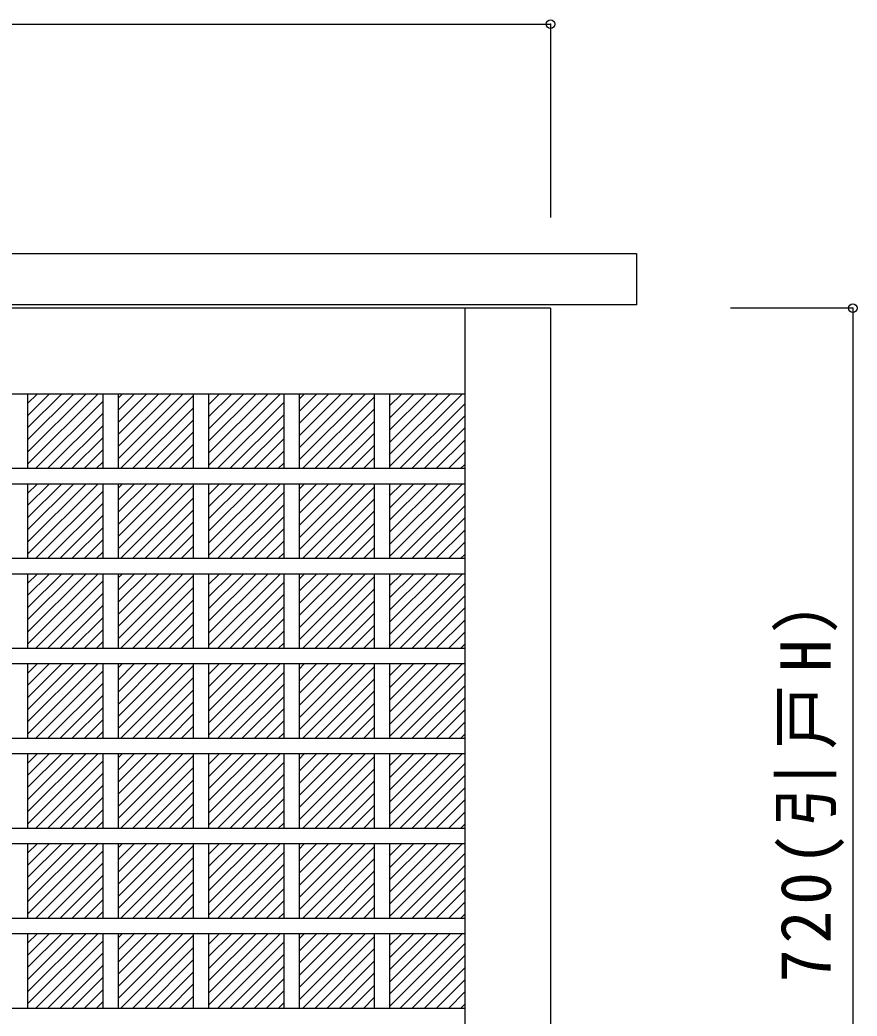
# Model space of a CAD drawing. Units: millimetres at full size, sheet at 1:10; details may follow other scales. Extents: x -1947 to 1953, y -1436 to 1392.
# Drawn here: x -75 to 412, y -326 to 254 of the extents above; entities that cross this region are included whole.
import ezdxf

# ---------------------------------------------------------------- set-up
doc = ezdxf.new("R2010")
doc.units = ezdxf.units.MM
doc.header["$LTSCALE"] = 10
doc.header["$PDMODE"] = 32
doc.header["$PDSIZE"] = 5
doc.layers.add('4-4', color=3, linetype='Continuous')
doc.styles.add('ＭＳ ゴシック', font='')
doc.styles.get('ＭＳ ゴシック').set_extended_font_data('MS Gothic')

msp = doc.modelspace()

# ---------------------------------------------------------------- linework, layer by layer
at = {"layer": '4-4', "color": 4}
for p, q in [((-542.33, 251.48), (233.67, 251.48)), ((409.6, 86.01), (409.6, -633.99))]:
    msp.add_line(p, q, dxfattribs=at)
at = {"layer": '4-4', "color": 7}
for p, q in [((233.67, 251.48), (233.67, 138.85)), ((283.67, 88.01), (-1318.33, 88.01)), ((183.67, 86.01), (183.67, -633.99)), ((233.67, 86.01), (233.67, -633.99)), ((409.6, 86.01), (338.5, 86.01)), ((183.67, 36.01), (-492.33, 36.01))]:
    msp.add_line(p, q, dxfattribs=at)
at = {"layer": '4-4'}
for p, q in [((-70.81, -4.85), (-29.95, 36.01)), ((-70.81, 2.22), (-37.02, 36.01)), ((-70.81, 9.29), (-44.09, 36.01)), ((-70.81, 16.37), (-51.16, 36.01)), ((-70.81, 23.44), (-58.23, 36.01)), ((-70.81, 30.51), (-65.3, 36.01)), ((-70.81, 36.01), (-70.81, -7.39)), ((-27.12, 36.01), (-27.12, -7.39)), ((-18.12, -1.65), (19.55, 36.01)), ((-18.12, 5.42), (12.48, 36.01)), ((-18.12, 12.49), (5.41, 36.01)), ((-18.12, 19.56), (-1.66, 36.01)), ((-18.12, 26.63), (-8.74, 36.01)), ((-18.12, 33.7), (-15.81, 36.01)), ((-18.12, 36.01), (-18.12, -7.39)), ((-16.78, -7.39), (25.57, 34.96)), ((25.57, 36.01), (25.57, -7.39)), ((34.57, -5.53), (76.12, 36.01)), ((34.57, 1.54), (69.05, 36.01)), ((34.57, 8.61), (61.97, 36.01)), ((34.57, 15.68), (54.9, 36.01)), ((34.57, 22.75), (47.83, 36.01)), ((34.57, 29.82), (40.76, 36.01)), ((34.57, 36.01), (34.57, -7.39)), ((78.26, 36.01), (78.26, -7.39)), ((87.26, -2.34), (125.61, 36.01)), ((87.26, 4.73), (118.54, 36.01)), ((87.26, 11.8), (111.47, 36.01)), ((87.26, 18.87), (104.4, 36.01)), ((87.26, 25.94), (97.33, 36.01)), ((87.26, 33.01), (90.26, 36.01)), ((87.26, 36.01), (87.26, -7.39)), ((130.95, 36.01), (130.95, -7.39)), ((139.95, -6.22), (182.18, 36.01)), ((139.95, 0.85), (175.11, 36.01)), ((139.95, 7.92), (168.04, 36.01)), ((139.95, 14.99), (160.97, 36.01)), ((139.95, 22.06), (153.9, 36.01)), ((139.95, 29.14), (146.83, 36.01)), ((139.95, 36.01), (139.95, -7.39)), ((-66.28, -7.39), (-27.12, 31.77)), ((39.79, -7.39), (78.26, 31.09)), ((89.29, -7.39), (130.95, 34.28)), ((145.85, -7.39), (183.67, 30.43)), ((-59.21, -7.39), (-27.12, 24.7)), ((-9.71, -7.39), (25.57, 27.89)), ((46.86, -7.39), (78.26, 24.01)), ((96.36, -7.39), (130.95, 27.21)), ((152.93, -7.39), (183.67, 23.36)), ((-52.14, -7.39), (-27.12, 17.63)), ((-2.64, -7.39), (25.57, 20.82)), ((103.43, -7.39), (130.95, 20.14)), ((4.43, -7.39), (25.57, 13.75)), ((53.93, -7.39), (78.26, 16.94)), ((110.5, -7.39), (130.95, 13.06)), ((160, -7.39), (183.67, 16.29)), ((-45.06, -7.39), (-27.12, 10.56)), ((11.5, -7.39), (25.57, 6.68)), ((61, -7.39), (78.26, 9.87)), ((117.57, -7.39), (130.95, 5.99)), ((167.07, -7.39), (183.67, 9.22)), ((-37.99, -7.39), (-27.12, 3.49)), ((68.07, -7.39), (78.26, 2.8)), ((174.14, -7.39), (183.67, 2.15)), ((-30.92, -7.39), (-27.12, -3.58)), ((18.57, -7.39), (25.57, -0.39)), ((75.14, -7.39), (78.26, -4.27)), ((124.64, -7.39), (130.95, -1.08)), ((181.21, -7.39), (183.67, -4.93)), ((183.67, -7.39), (-492.33, -7.39)), ((183.67, -16.39), (-492.33, -16.39)), ((-70.81, -57.25), (-29.95, -16.39)), ((-70.81, -50.18), (-37.02, -16.39)), ((-70.81, -43.11), (-44.09, -16.39)), ((-70.81, -36.03), (-51.16, -16.39)), ((-70.81, -28.96), (-58.23, -16.39)), ((-70.81, -21.89), (-65.3, -16.39)), ((-70.81, -16.39), (-70.81, -59.79)), ((-27.12, -16.39), (-27.12, -59.79)), ((-18.12, -54.05), (19.55, -16.39)), ((-18.12, -46.98), (12.48, -16.39)), ((-18.12, -39.91), (5.41, -16.39)), ((-18.12, -32.84), (-1.66, -16.39)), ((-18.12, -25.77), (-8.74, -16.39)), ((-18.12, -18.7), (-15.81, -16.39)), ((-18.12, -16.39), (-18.12, -59.79)), ((25.57, -16.39), (25.57, -59.79)), ((34.57, -57.93), (76.12, -16.39)), ((34.57, -50.86), (69.05, -16.39)), ((34.57, -43.79), (61.97, -16.39)), ((34.57, -36.72), (54.9, -16.39)), ((34.57, -29.65), (47.83, -16.39)), ((34.57, -22.58), (40.76, -16.39)), ((34.57, -16.39), (34.57, -59.79)), ((78.26, -16.39), (78.26, -59.79)), ((87.26, -54.74), (125.61, -16.39)), ((87.26, -47.67), (118.54, -16.39)), ((87.26, -40.6), (111.47, -16.39)), ((87.26, -33.53), (104.4, -16.39)), ((87.26, -26.46), (97.33, -16.39)), ((87.26, -19.39), (90.26, -16.39)), ((87.26, -16.39), (87.26, -59.79)), ((130.95, -16.39), (130.95, -59.79)), ((139.95, -58.62), (182.18, -16.39)), ((139.95, -51.55), (175.11, -16.39)), ((139.95, -44.48), (168.04, -16.39)), ((139.95, -37.41), (160.97, -16.39)), ((139.95, -30.34), (153.9, -16.39)), ((139.95, -23.26), (146.83, -16.39)), ((139.95, -16.39), (139.95, -59.79)), ((-66.28, -59.79), (-27.12, -20.63)), ((-16.78, -59.79), (25.57, -17.44)), ((39.79, -59.79), (78.26, -21.31)), ((89.29, -59.79), (130.95, -18.12)), ((145.85, -59.79), (183.67, -21.97)), ((-59.21, -59.79), (-27.12, -27.7)), ((-9.71, -59.79), (25.57, -24.51)), ((46.86, -59.79), (78.26, -28.39)), ((96.36, -59.79), (130.95, -25.19)), ((-52.14, -59.79), (-27.12, -34.77)), ((-2.64, -59.79), (25.57, -31.58)), ((103.43, -59.79), (130.95, -32.26)), ((152.93, -59.79), (183.67, -29.04)), ((4.43, -59.79), (25.57, -38.65)), ((53.93, -59.79), (78.26, -35.46)), ((110.5, -59.79), (130.95, -39.34)), ((160, -59.79), (183.67, -36.11)), ((-45.06, -59.79), (-27.12, -41.84)), ((11.5, -59.79), (25.57, -45.72)), ((61, -59.79), (78.26, -42.53)), ((117.57, -59.79), (130.95, -46.41)), ((167.07, -59.79), (183.67, -43.18)), ((-37.99, -59.79), (-27.12, -48.91)), ((68.07, -59.79), (78.26, -49.6)), ((174.14, -59.79), (183.67, -50.25)), ((-30.92, -59.79), (-27.12, -55.98)), ((18.57, -59.79), (25.57, -52.79)), ((75.14, -59.79), (78.26, -56.67)), ((124.64, -59.79), (130.95, -53.48)), ((181.21, -59.79), (183.67, -57.33)), ((183.67, -59.79), (-492.33, -59.79)), ((183.67, -68.79), (-492.33, -68.79)), ((-70.81, -109.65), (-29.95, -68.79)), ((-70.81, -102.58), (-37.02, -68.79)), ((-70.81, -95.51), (-44.09, -68.79)), ((-70.81, -88.43), (-51.16, -68.79)), ((-70.81, -81.36), (-58.23, -68.79)), ((-70.81, -74.29), (-65.3, -68.79)), ((-70.81, -68.79), (-70.81, -112.19)), ((-27.12, -68.79), (-27.12, -112.19)), ((-18.12, -106.45), (19.55, -68.79)), ((-18.12, -99.38), (12.48, -68.79)), ((-18.12, -92.31), (5.41, -68.79)), ((-18.12, -85.24), (-1.66, -68.79)), ((-18.12, -78.17), (-8.74, -68.79)), ((-18.12, -71.1), (-15.81, -68.79)), ((-18.12, -68.79), (-18.12, -112.19)), ((25.57, -68.79), (25.57, -112.19)), ((34.57, -110.33), (76.12, -68.79)), ((34.57, -103.26), (69.05, -68.79)), ((34.57, -96.19), (61.97, -68.79)), ((34.57, -89.12), (54.9, -68.79)), ((34.57, -82.05), (47.83, -68.79)), ((34.57, -74.98), (40.76, -68.79)), ((34.57, -68.79), (34.57, -112.19)), ((78.26, -68.79), (78.26, -112.19)), ((87.26, -107.14), (125.61, -68.79)), ((87.26, -100.07), (118.54, -68.79)), ((87.26, -93), (111.47, -68.79)), ((87.26, -85.93), (104.4, -68.79)), ((87.26, -78.86), (97.33, -68.79)), ((87.26, -71.79), (90.26, -68.79)), ((87.26, -68.79), (87.26, -112.19)), ((130.95, -68.79), (130.95, -112.19)), ((139.95, -111.02), (182.18, -68.79)), ((139.95, -103.95), (175.11, -68.79)), ((139.95, -96.88), (168.04, -68.79)), ((139.95, -89.81), (160.97, -68.79)), ((139.95, -82.74), (153.9, -68.79)), ((139.95, -75.66), (146.83, -68.79)), ((139.95, -68.79), (139.95, -112.19)), ((-66.28, -112.19), (-27.12, -73.03)), ((-16.78, -112.19), (25.57, -69.84)), ((39.79, -112.19), (78.26, -73.71)), ((89.29, -112.19), (130.95, -70.52)), ((145.85, -112.19), (183.67, -74.37)), ((-59.21, -112.19), (-27.12, -80.1)), ((-9.71, -112.19), (25.57, -76.91)), ((46.86, -112.19), (78.26, -80.79)), ((96.36, -112.19), (130.95, -77.59)), ((-2.64, -112.19), (25.57, -83.98)), ((103.43, -112.19), (130.95, -84.66)), ((152.93, -112.19), (183.67, -81.44)), ((-52.14, -112.19), (-27.12, -87.17)), ((4.43, -112.19), (25.57, -91.05)), ((53.93, -112.19), (78.26, -87.86)), ((110.5, -112.19), (130.95, -91.74)), ((160, -112.19), (183.67, -88.51)), ((-45.06, -112.19), (-27.12, -94.24)), ((11.5, -112.19), (25.57, -98.12)), ((61, -112.19), (78.26, -94.93)), ((167.07, -112.19), (183.67, -95.58)), ((-37.99, -112.19), (-27.12, -101.31)), ((68.07, -112.19), (78.26, -102)), ((117.57, -112.19), (130.95, -98.81)), ((174.14, -112.19), (183.67, -102.65)), ((-30.92, -112.19), (-27.12, -108.38)), ((18.57, -112.19), (25.57, -105.19)), ((75.14, -112.19), (78.26, -109.07)), ((124.64, -112.19), (130.95, -105.88)), ((181.21, -112.19), (183.67, -109.73)), ((183.67, -112.19), (-492.33, -112.19)), ((183.67, -121.19), (-492.33, -121.19)), ((-70.81, -162.05), (-29.95, -121.19)), ((-70.81, -154.98), (-37.02, -121.19)), ((-70.81, -147.91), (-44.09, -121.19)), ((-70.81, -140.83), (-51.16, -121.19)), ((-70.81, -133.76), (-58.23, -121.19)), ((-70.81, -126.69), (-65.3, -121.19)), ((-70.81, -121.19), (-70.81, -164.59)), ((-27.12, -121.19), (-27.12, -164.59)), ((-18.12, -158.85), (19.55, -121.19)), ((-18.12, -151.78), (12.48, -121.19)), ((-18.12, -144.71), (5.41, -121.19)), ((-18.12, -137.64), (-1.66, -121.19)), ((-18.12, -130.57), (-8.74, -121.19)), ((-18.12, -123.5), (-15.81, -121.19)), ((-18.12, -121.19), (-18.12, -164.59)), ((25.57, -121.19), (25.57, -164.59)), ((34.57, -162.73), (76.12, -121.19)), ((34.57, -155.66), (69.05, -121.19)), ((34.57, -148.59), (61.97, -121.19)), ((34.57, -141.52), (54.9, -121.19)), ((34.57, -134.45), (47.83, -121.19)), ((34.57, -127.38), (40.76, -121.19)), ((34.57, -121.19), (34.57, -164.59)), ((78.26, -121.19), (78.26, -164.59)), ((87.26, -159.54), (125.61, -121.19)), ((87.26, -152.47), (118.54, -121.19)), ((87.26, -145.4), (111.47, -121.19)), ((87.26, -138.33), (104.4, -121.19)), ((87.26, -131.26), (97.33, -121.19)), ((87.26, -124.19), (90.26, -121.19)), ((87.26, -121.19), (87.26, -164.59)), ((130.95, -121.19), (130.95, -164.59)), ((139.95, -163.42), (182.18, -121.19)), ((139.95, -156.35), (175.11, -121.19)), ((139.95, -149.28), (168.04, -121.19)), ((139.95, -142.21), (160.97, -121.19)), ((139.95, -135.14), (153.9, -121.19)), ((139.95, -128.06), (146.83, -121.19)), ((139.95, -121.19), (139.95, -164.59)), ((-66.28, -164.59), (-27.12, -125.43)), ((-16.78, -164.59), (25.57, -122.24)), ((39.79, -164.59), (78.26, -126.11)), ((89.29, -164.59), (130.95, -122.92)), ((145.85, -164.59), (183.67, -126.77)), ((-59.21, -164.59), (-27.12, -132.5)), ((-9.71, -164.59), (25.57, -129.31)), ((46.86, -164.59), (78.26, -133.19)), ((96.36, -164.59), (130.95, -129.99)), ((-2.64, -164.59), (25.57, -136.38)), ((103.43, -164.59), (130.95, -137.06)), ((152.93, -164.59), (183.67, -133.84)), ((-52.14, -164.59), (-27.12, -139.57)), ((4.43, -164.59), (25.57, -143.45)), ((53.93, -164.59), (78.26, -140.26)), ((110.5, -164.59), (130.95, -144.14)), ((160, -164.59), (183.67, -140.91)), ((-45.06, -164.59), (-27.12, -146.64)), ((11.5, -164.59), (25.57, -150.52)), ((61, -164.59), (78.26, -147.33)), ((167.07, -164.59), (183.67, -147.98)), ((-37.99, -164.59), (-27.12, -153.71)), ((68.07, -164.59), (78.26, -154.4)), ((117.57, -164.59), (130.95, -151.21)), ((174.14, -164.59), (183.67, -155.05)), ((-30.92, -164.59), (-27.12, -160.78)), ((18.57, -164.59), (25.57, -157.59)), ((75.14, -164.59), (78.26, -161.47)), ((124.64, -164.59), (130.95, -158.28)), ((181.21, -164.59), (183.67, -162.13)), ((183.67, -164.59), (-492.33, -164.59)), ((183.67, -173.59), (-492.33, -173.59)), ((-70.81, -214.45), (-29.95, -173.59)), ((-70.81, -207.38), (-37.02, -173.59)), ((-70.81, -200.31), (-44.09, -173.59)), ((-70.81, -193.23), (-51.16, -173.59)), ((-70.81, -186.16), (-58.23, -173.59)), ((-70.81, -179.09), (-65.3, -173.59)), ((-70.81, -173.59), (-70.81, -216.99)), ((-27.12, -173.59), (-27.12, -216.99)), ((-18.12, -211.25), (19.55, -173.59)), ((-18.12, -204.18), (12.48, -173.59)), ((-18.12, -197.11), (5.41, -173.59)), ((-18.12, -190.04), (-1.66, -173.59)), ((-18.12, -182.97), (-8.74, -173.59)), ((-18.12, -175.9), (-15.81, -173.59)), ((-18.12, -173.59), (-18.12, -216.99)), ((25.57, -173.59), (25.57, -216.99)), ((34.57, -215.13), (76.12, -173.59)), ((34.57, -208.06), (69.05, -173.59)), ((34.57, -200.99), (61.97, -173.59)), ((34.57, -193.92), (54.9, -173.59)), ((34.57, -186.85), (47.83, -173.59)), ((34.57, -179.78), (40.76, -173.59)), ((34.57, -173.59), (34.57, -216.99)), ((78.26, -173.59), (78.26, -216.99)), ((87.26, -211.94), (125.61, -173.59)), ((87.26, -204.87), (118.54, -173.59)), ((87.26, -197.8), (111.47, -173.59)), ((87.26, -190.73), (104.4, -173.59)), ((87.26, -183.66), (97.33, -173.59)), ((87.26, -176.59), (90.26, -173.59)), ((87.26, -173.59), (87.26, -216.99)), ((130.95, -173.59), (130.95, -216.99)), ((139.95, -215.82), (182.18, -173.59)), ((139.95, -208.75), (175.11, -173.59)), ((139.95, -201.68), (168.04, -173.59)), ((139.95, -194.61), (160.97, -173.59)), ((139.95, -187.54), (153.9, -173.59)), ((139.95, -180.46), (146.83, -173.59)), ((139.95, -173.59), (139.95, -216.99)), ((-66.28, -216.99), (-27.12, -177.83)), ((-16.78, -216.99), (25.57, -174.64)), ((39.79, -216.99), (78.26, -178.51)), ((89.29, -216.99), (130.95, -175.32)), ((145.85, -216.99), (183.67, -179.17)), ((-59.21, -216.99), (-27.12, -184.9)), ((-9.71, -216.99), (25.57, -181.71)), ((46.86, -216.99), (78.26, -185.59)), ((96.36, -216.99), (130.95, -182.39)), ((-2.64, -216.99), (25.57, -188.78)), ((103.43, -216.99), (130.95, -189.46)), ((152.93, -216.99), (183.67, -186.24)), ((-52.14, -216.99), (-27.12, -191.97)), ((4.43, -216.99), (25.57, -195.85)), ((53.93, -216.99), (78.26, -192.66)), ((110.5, -216.99), (130.95, -196.54)), ((160, -216.99), (183.67, -193.31)), ((-45.06, -216.99), (-27.12, -199.04)), ((11.5, -216.99), (25.57, -202.92)), ((61, -216.99), (78.26, -199.73)), ((167.07, -216.99), (183.67, -200.38)), ((-37.99, -216.99), (-27.12, -206.11)), ((68.07, -216.99), (78.26, -206.8)), ((117.57, -216.99), (130.95, -203.61)), ((174.14, -216.99), (183.67, -207.45)), ((-30.92, -216.99), (-27.12, -213.18)), ((18.57, -216.99), (25.57, -209.99)), ((75.14, -216.99), (78.26, -213.87)), ((124.64, -216.99), (130.95, -210.68)), ((181.21, -216.99), (183.67, -214.53)), ((183.67, -216.99), (-492.33, -216.99)), ((183.67, -225.99), (-492.33, -225.99)), ((-70.81, -266.85), (-29.95, -225.99)), ((-70.81, -259.78), (-37.02, -225.99)), ((-70.81, -252.71), (-44.09, -225.99)), ((-70.81, -245.63), (-51.16, -225.99)), ((-70.81, -238.56), (-58.23, -225.99)), ((-70.81, -231.49), (-65.3, -225.99)), ((-70.81, -225.99), (-70.81, -269.39)), ((-27.12, -225.99), (-27.12, -269.39)), ((-18.12, -263.65), (19.55, -225.99)), ((-18.12, -256.58), (12.48, -225.99)), ((-18.12, -249.51), (5.41, -225.99)), ((-18.12, -242.44), (-1.66, -225.99)), ((-18.12, -235.37), (-8.74, -225.99)), ((-18.12, -228.3), (-15.81, -225.99)), ((-18.12, -225.99), (-18.12, -269.39)), ((25.57, -225.99), (25.57, -269.39)), ((34.57, -267.53), (76.12, -225.99)), ((34.57, -260.46), (69.05, -225.99)), ((34.57, -253.39), (61.97, -225.99)), ((34.57, -246.32), (54.9, -225.99)), ((34.57, -239.25), (47.83, -225.99)), ((34.57, -232.18), (40.76, -225.99)), ((34.57, -225.99), (34.57, -269.39)), ((78.26, -225.99), (78.26, -269.39)), ((87.26, -264.34), (125.61, -225.99)), ((87.26, -257.27), (118.54, -225.99)), ((87.26, -250.2), (111.47, -225.99)), ((87.26, -243.13), (104.4, -225.99)), ((87.26, -236.06), (97.33, -225.99)), ((87.26, -228.99), (90.26, -225.99)), ((87.26, -225.99), (87.26, -269.39)), ((130.95, -225.99), (130.95, -269.39)), ((139.95, -268.22), (182.18, -225.99)), ((139.95, -261.15), (175.11, -225.99)), ((139.95, -254.08), (168.04, -225.99)), ((139.95, -247.01), (160.97, -225.99)), ((139.95, -239.94), (153.9, -225.99)), ((139.95, -232.86), (146.83, -225.99)), ((139.95, -225.99), (139.95, -269.39)), ((-66.28, -269.39), (-27.12, -230.23)), ((-16.78, -269.39), (25.57, -227.04)), ((39.79, -269.39), (78.26, -230.91)), ((89.29, -269.39), (130.95, -227.72)), ((145.85, -269.39), (183.67, -231.57)), ((-59.21, -269.39), (-27.12, -237.3)), ((-9.71, -269.39), (25.57, -234.11)), ((96.36, -269.39), (130.95, -234.79)), ((-2.64, -269.39), (25.57, -241.18)), ((46.86, -269.39), (78.26, -237.99)), ((103.43, -269.39), (130.95, -241.86)), ((152.93, -269.39), (183.67, -238.64)), ((-52.14, -269.39), (-27.12, -244.37)), ((4.43, -269.39), (25.57, -248.25)), ((53.93, -269.39), (78.26, -245.06)), ((110.5, -269.39), (130.95, -248.94)), ((160, -269.39), (183.67, -245.71)), ((-45.06, -269.39), (-27.12, -251.44)), ((61, -269.39), (78.26, -252.13)), ((167.07, -269.39), (183.67, -252.78)), ((-37.99, -269.39), (-27.12, -258.51)), ((11.5, -269.39), (25.57, -255.32)), ((68.07, -269.39), (78.26, -259.2)), ((117.57, -269.39), (130.95, -256.01)), ((174.14, -269.39), (183.67, -259.85)), ((-30.92, -269.39), (-27.12, -265.58)), ((18.57, -269.39), (25.57, -262.39)), ((75.14, -269.39), (78.26, -266.27)), ((124.64, -269.39), (130.95, -263.08)), ((183.67, -269.39), (-492.33, -269.39)), ((181.21, -269.39), (183.67, -266.93)), ((183.67, -278.39), (-492.33, -278.39)), ((-70.81, -319.25), (-29.95, -278.39)), ((-70.81, -312.18), (-37.02, -278.39)), ((-70.81, -305.11), (-44.09, -278.39)), ((-70.81, -298.03), (-51.16, -278.39)), ((-70.81, -290.96), (-58.23, -278.39)), ((-70.81, -283.89), (-65.3, -278.39)), ((-70.81, -278.39), (-70.81, -321.79)), ((-27.12, -278.39), (-27.12, -321.79)), ((-18.12, -316.05), (19.55, -278.39)), ((-18.12, -308.98), (12.48, -278.39)), ((-18.12, -301.91), (5.41, -278.39)), ((-18.12, -294.84), (-1.66, -278.39)), ((-18.12, -287.77), (-8.74, -278.39)), ((-18.12, -280.7), (-15.81, -278.39)), ((-18.12, -278.39), (-18.12, -321.79)), ((25.57, -278.39), (25.57, -321.79)), ((34.57, -319.93), (76.12, -278.39)), ((34.57, -312.86), (69.05, -278.39)), ((34.57, -305.79), (61.97, -278.39)), ((34.57, -298.72), (54.9, -278.39)), ((34.57, -291.65), (47.83, -278.39)), ((34.57, -284.58), (40.76, -278.39)), ((34.57, -278.39), (34.57, -321.79)), ((78.26, -278.39), (78.26, -321.79)), ((87.26, -316.74), (125.61, -278.39)), ((87.26, -309.67), (118.54, -278.39)), ((87.26, -302.6), (111.47, -278.39)), ((87.26, -295.53), (104.4, -278.39)), ((87.26, -288.46), (97.33, -278.39)), ((87.26, -281.39), (90.26, -278.39)), ((87.26, -278.39), (87.26, -321.79)), ((130.95, -278.39), (130.95, -321.79)), ((139.95, -320.62), (182.18, -278.39)), ((139.95, -313.55), (175.11, -278.39)), ((139.95, -306.48), (168.04, -278.39)), ((139.95, -299.41), (160.97, -278.39)), ((139.95, -292.34), (153.9, -278.39)), ((139.95, -285.26), (146.83, -278.39)), ((139.95, -278.39), (139.95, -321.79)), ((-66.28, -321.79), (-27.12, -282.63)), ((-16.78, -321.79), (25.57, -279.44)), ((39.79, -321.79), (78.26, -283.31)), ((89.29, -321.79), (130.95, -280.12)), ((145.85, -321.79), (183.67, -283.97)), ((-59.21, -321.79), (-27.12, -289.7)), ((-9.71, -321.79), (25.57, -286.51)), ((96.36, -321.79), (130.95, -287.19)), ((-2.64, -321.79), (25.57, -293.58)), ((46.86, -321.79), (78.26, -290.39)), ((103.43, -321.79), (130.95, -294.26)), ((152.93, -321.79), (183.67, -291.04)), ((-52.14, -321.79), (-27.12, -296.77)), ((4.43, -321.79), (25.57, -300.65)), ((53.93, -321.79), (78.26, -297.46)), ((110.5, -321.79), (130.95, -301.34)), ((160, -321.79), (183.67, -298.11)), ((-45.06, -321.79), (-27.12, -303.84)), ((61, -321.79), (78.26, -304.53)), ((167.07, -321.79), (183.67, -305.18)), ((-37.99, -321.79), (-27.12, -310.91)), ((11.5, -321.79), (25.57, -307.72)), ((68.07, -321.79), (78.26, -311.6)), ((117.57, -321.79), (130.95, -308.41)), ((174.14, -321.79), (183.67, -312.25)), ((-30.92, -321.79), (-27.12, -317.98)), ((18.57, -321.79), (25.57, -314.79)), ((75.14, -321.79), (78.26, -318.67)), ((124.64, -321.79), (130.95, -315.48)), ((183.67, -321.79), (-492.33, -321.79)), ((181.21, -321.79), (183.67, -319.33))]:
    msp.add_line(p, q, dxfattribs=at)
at = {"layer": '4-4', "color": 7}
for points in [[(-1318.33, 118.01), (283.67, 118.01), (283.67, 88.01)], [(233.67, 86.01), (-1268.33, 86.01), (-1268.33, -633.99)]]:
    msp.add_lwpolyline(points, dxfattribs=at)
at = {"layer": '4-4', "color": 4}
for p in [(233.67, 251.48), (409.6, 86.01)]:
    msp.add_point(p, dxfattribs=at)

# ---------------------------------------------------------------- texts
at = {"layer": '4-4', "color": 7, "insert": (404.6, -306.49), "char_height": 29.33, "attachment_point": 7, "rotation": 90, "style": 'ＭＳ ゴシック'}
msp.add_mtext('\\T1.19;\\W0.95;720(引戸H）', dxfattribs=at)

doc.saveas('drawing.dxf')
